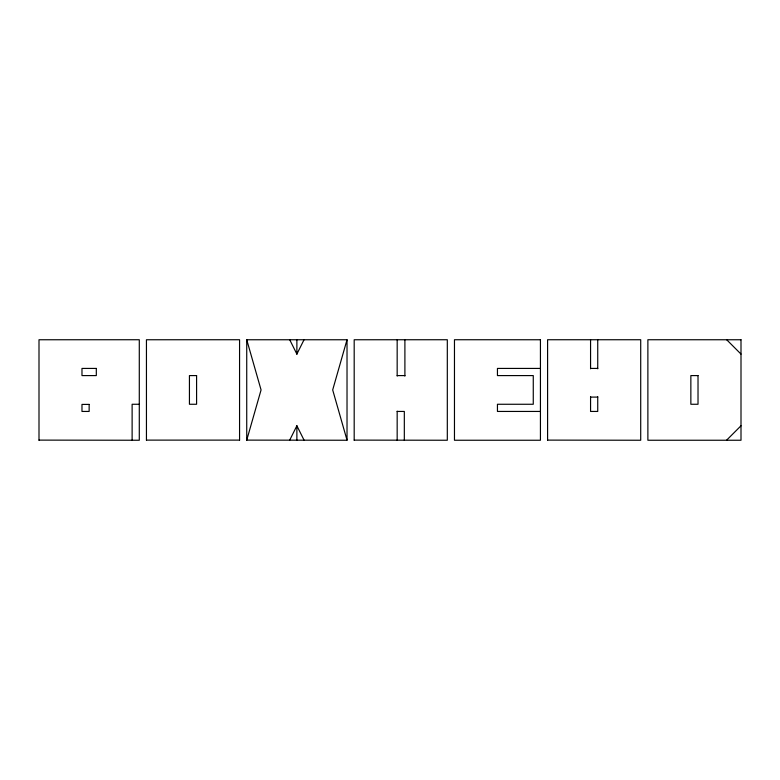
<?xml version="1.0" encoding="UTF-8"?>
<svg xmlns="http://www.w3.org/2000/svg" width="780" height="780" viewBox="0 0 780 780"><rect width="100%" height="100%" fill="white"/><g stroke="black" fill="none" stroke-linecap="round" stroke-linejoin="round"><path stroke-width="1.17" d="M246.733 440.242L246.733 339.758L347.022 339.758L332.69 389.932L347.022 440.115M304.044 339.739L296.878 354.081L289.712 339.739M289.712 440.115L296.878 425.773L304.044 440.115M726.677 440.115L741 425.773M540.433 368.423L497.445 368.423L497.445 375.59L533.267 375.59L533.267 404.264L497.445 404.264L497.445 411.44L540.433 411.44M590.567 368.423L597.733 368.423M397.166 375.59L404.898 375.59M590.567 397.098L597.733 397.098M139.288 404.264L132.122 404.264L132.122 440.115M397.166 411.44L404.323 411.44L404.323 440.261M39 440.115L139.288 440.242L139.288 339.739L39 339.758L39 440.242M146.445 440.115L239.567 440.115M354.188 440.115L447.31 440.242L447.31 339.739L354.188 339.758L354.188 440.242M547.589 440.115L640.712 440.242L640.712 339.739L547.589 339.739L547.589 440.242M726.677 339.739L741 354.081M246.733 339.739L261.066 389.932L246.733 440.115L347.022 440.242L347.022 339.758M597.733 339.739L597.733 368.813M597.733 396.659L597.733 411.44L590.567 411.44L590.567 396.659M590.567 339.739L590.567 368.813M404.898 339.739L404.898 376.077M397.166 339.739L397.166 376.077M397.166 411.187L397.166 440.242M296.878 339.758L296.878 354.286M296.878 425.714L296.878 440.242M239.567 440.242L239.567 339.739L146.445 339.758L146.445 440.242M540.433 339.758L454.467 339.739L454.467 440.242L540.433 440.242L540.433 339.739M741 339.758L647.878 339.739L647.878 440.242L741 440.242L741 339.758M96.311 368.423L81.978 368.423L81.978 375.59L96.311 375.59L96.311 368.423M196.589 375.59L189.433 375.59L189.433 404.264L196.589 404.264L196.589 375.59M698.022 375.59L690.856 375.59L690.856 404.264L698.022 404.264L698.022 375.59M89.144 404.41L81.978 404.41L81.978 411.44L89.144 411.44L89.144 404.41"/></g></svg>
